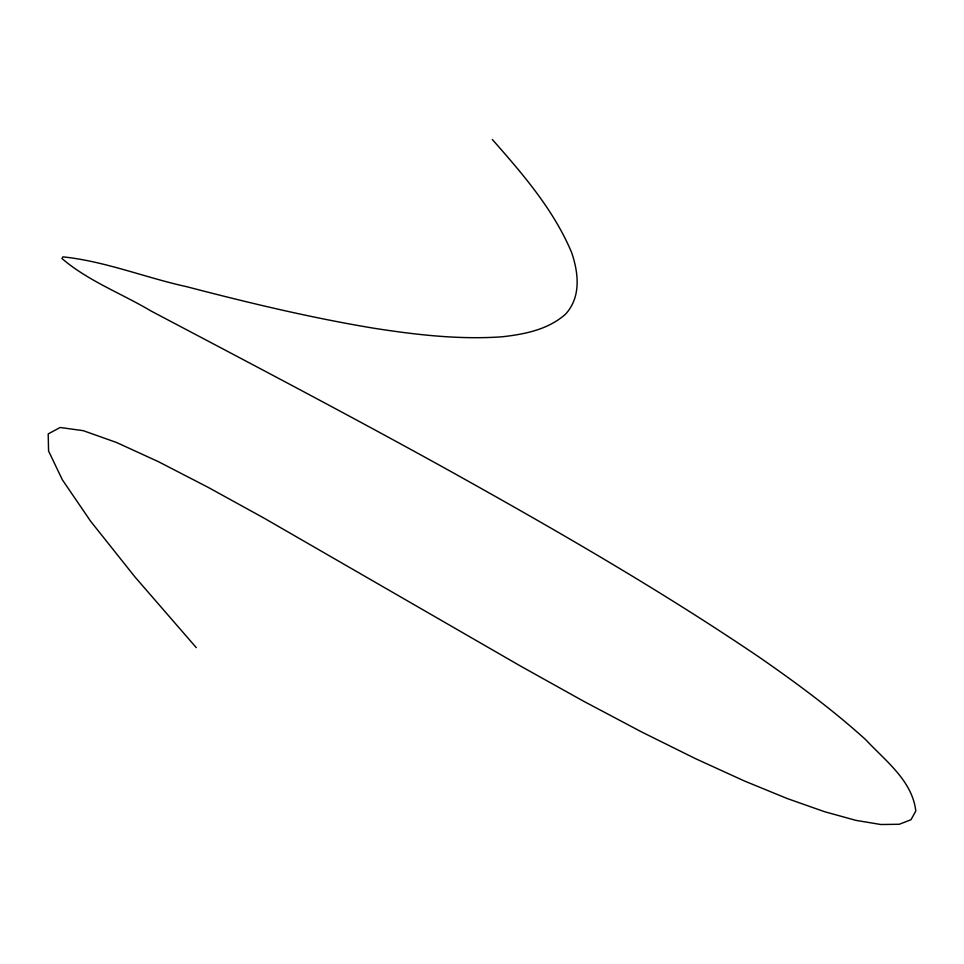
<?xml version="1.0" encoding="UTF-8"?>
<svg xmlns="http://www.w3.org/2000/svg" width="964" height="964" viewBox="0 0 964 964"><rect width="100%" height="100%" fill="white"/><g stroke="black" fill="none" stroke-linecap="round" stroke-linejoin="round"><path stroke-width="1.45" d="M196.27 647.627L134.912 576.894L90.712 521.355L62.335 479.771L48.562 450.995L48.2 433.908L60.142 427.486L83.266 430.679L116.439 442.452L158.494 461.72L208.164 487.362L264.148 518.186L520.186 665.871L583.148 700.985L641.819 732.05L695.586 758.692L744.16 780.876L787.251 798.554L824.582 811.712L855.863 820.352L880.831 824.509L899.267 824.268L910.98 819.725L915.8 811.037C912.354 780.671 885.085 760.512 865.624 739.605C832.281 709.432 796.059 682.717 759.138 657.123C660.183 590.089 556.505 530.405 452.176 472.24C352.559 416.966 251.664 364.103 150.914 310.938C121.488 293.43 88.049 280.946 61.949 258.521L62.889 256.858C105.04 261.208 145.299 277.644 186.63 286.682C248.579 302.829 310.914 317.795 374.092 328.266C416.34 334.821 459.165 339.798 501.967 336.81C524.512 334.279 547.998 329.736 565.494 314.204C581.352 297.045 578.581 272.583 571.495 252.182C553.396 209.405 522.705 173.966 492.315 139.491"/></g></svg>
